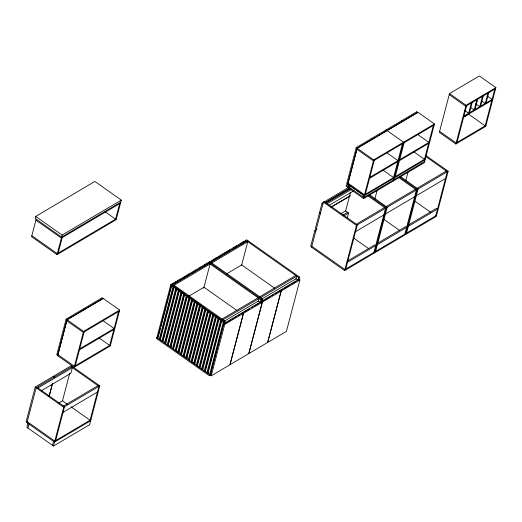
<?xml version="1.0" encoding="UTF-8"?>
<svg xmlns="http://www.w3.org/2000/svg" width="522" height="522" viewBox="0 0 522 522"><rect width="100%" height="100%" fill="white"/><g stroke="black" fill="none" stroke-linecap="round" stroke-linejoin="round"><path stroke-width="0.78" d="M36.175 219.142L31.568 236.694L57.035 254.651L116.178 219.684L121.313 200.096L94.854 181.447L35.711 216.408L35.183 218.444L61.642 237.099L120.784 202.131M57.035 254.651L62.177 235.063L121.313 200.096M58.151 253.131L62.222 237.614M54.079 377.165L53.087 376.466L35.222 387.03L26.1 421.796L27.092 422.494M27.96 423.362L26.922 427.316L53.498 446.049L89.601 424.699L99.787 385.869L72.225 366.437L36.122 387.781L63.684 407.212L99.787 385.869M27.914 428.014L28.951 424.066M66.105 319.105L56.748 354.777L57.74 355.475L67.097 319.803L84.962 309.239L83.97 308.541L66.105 319.105L83.572 331.405L119.675 310.061L103.134 298.401L67.031 319.745L57.616 355.645L74.157 367.305L110.259 345.956L119.675 310.061M49.009 396.479L52.252 384.12M49.199 396.368L52.644 383.233M69.726 373.237L62.49 400.805L67.743 404.504M52.507 445.344L53.544 441.397M53.498 446.049L63.684 407.212M74.157 367.305L83.572 331.405M55.645 440.581L64.532 406.716L36.964 387.285M75.266 365.785L84.153 331.92M119.668 203.645L115.597 219.168L105.15 211.802M118.566 311.575L109.679 345.44L99.095 337.982M173.173 284.503L172.182 283.805L170.766 284.64L156.998 337.134L157.99 337.832M157.611 338.054L171.386 285.56L247.637 240.479M158.199 337.049L160.456 328.429M160.867 326.863L162.512 320.593M162.923 319.027L166.211 306.492M166.622 304.926L168.267 298.656M168.678 297.09L171.764 285.338L170.766 284.64M172.612 284.875L173.023 283.302L174.433 282.474L175.425 283.172M173.036 286.728L159.269 339.222L160.117 338.719L173.885 286.226L173.036 286.728L171.386 285.56M174.87 283.537L175.281 281.971L176.69 281.136L177.682 281.834M160.261 339.92L174.028 287.426L174.877 286.924M177.128 282.206L177.539 280.64L178.948 279.805L179.94 280.503M175.686 288.594L161.911 341.081L162.76 340.585L176.534 288.092L175.686 288.594L174.028 287.426M162.91 341.786L176.677 289.292L177.526 288.79M179.385 280.869L179.796 279.303L181.206 278.467L182.198 279.166M178.328 290.46L164.56 342.947L165.409 342.452L179.177 289.958L178.328 290.46L176.677 289.292M165.552 343.652L179.327 291.159L180.168 290.656M183.894 278.2L184.305 276.634L185.721 275.799L186.713 276.503M180.977 292.327L167.21 344.814L168.051 344.318L181.826 291.824L180.977 292.327L179.327 291.159M186.152 276.869L186.563 275.303L187.972 274.468L188.964 275.166M168.201 345.512L181.969 293.025L182.817 292.522M188.409 275.531L188.82 273.965L190.23 273.13L191.222 273.835M183.627 294.186L169.852 346.68L170.701 346.177L184.468 293.69L183.627 294.186L181.969 293.025M170.844 347.378L184.618 294.891L185.46 294.388M186.269 296.052L172.501 348.546L173.343 348.043L187.117 295.556L186.269 296.052L184.618 294.891M192.925 272.862L193.336 271.296L194.745 270.461L195.737 271.166M173.493 349.244L187.261 296.75L188.109 296.255M195.176 271.531L195.587 269.965L197.003 269.13L197.995 269.828M188.918 297.918L175.144 350.412L175.992 349.91L189.76 297.416L188.918 297.918L187.261 296.75M176.136 351.11L189.91 298.617L190.752 298.121M191.561 299.785L177.793 352.278L178.635 351.776L192.409 299.282L191.561 299.785L189.91 298.617M199.691 268.863L200.102 267.297L201.512 266.461L202.503 267.16M178.785 352.976L192.553 300.483L193.401 299.987M194.21 301.651L180.436 354.144L181.284 353.642L195.052 301.148L194.21 301.651L192.553 300.483M204.206 266.194L204.617 264.628L206.027 263.793L207.019 264.491M181.428 354.843L195.202 302.349L196.05 301.846M206.464 264.863L206.875 263.29L208.285 262.462L209.276 263.16M196.853 303.517L183.085 356.004L183.933 355.508L197.701 303.014L196.853 303.517L195.202 302.349M184.077 356.709L197.845 304.215L198.693 303.713M208.715 263.525L209.126 261.959L210.542 261.124L211.534 261.822M203.71 288.255L210.079 263.969L261.02 299.876L262.71 298.878L211.769 262.971M199.502 305.383L185.728 357.87L186.576 357.374L200.35 304.881L199.502 305.383L197.845 304.215M186.726 358.575L200.494 306.081L201.342 305.579M213.23 260.856L213.642 259.29L215.051 258.455L216.043 259.153M202.144 307.249L188.377 359.736L189.225 359.24L202.993 306.747L202.144 307.249L200.494 306.081M215.488 259.525L215.899 257.959L217.309 257.124L218.3 257.822M189.369 360.434L203.143 307.947L203.985 307.445M204.794 309.109L191.026 361.602L191.868 361.1L205.642 308.613L204.794 309.109L203.143 307.947M192.018 362.301L205.785 309.814L206.634 309.311M220.003 256.857L220.415 255.291L221.824 254.455L222.816 255.154M207.443 310.975L193.669 363.469L194.517 362.966L208.285 310.479L207.443 310.975L205.785 309.814M222.255 255.519L222.666 253.953L224.082 253.118L225.073 253.822M194.66 364.167L208.435 311.68L209.276 311.177M224.512 254.188L224.923 252.622L226.333 251.787L227.324 252.485M210.085 312.841L196.318 365.335L197.159 364.832L210.934 312.345L210.085 312.841L208.435 311.68M226.77 252.85L227.181 251.284L228.59 250.449L229.582 251.154M197.309 366.033L211.077 313.539L211.925 313.043M229.027 251.519L229.439 249.953L230.848 249.118L231.84 249.816M212.735 314.707L198.96 367.201L199.809 366.698L213.576 314.205L212.735 314.707L211.077 313.539M199.952 367.899L213.726 315.405L214.568 314.91M215.377 316.573L201.609 369.067L202.451 368.565L216.225 316.071L215.377 316.573L213.726 315.405M233.536 248.85L233.947 247.284L235.363 246.449L236.355 247.147M202.601 369.765L216.369 317.272L217.217 316.769M235.794 247.513L236.205 245.947L237.614 245.112L238.613 245.816M218.026 318.44L204.252 370.933L205.1 370.431L218.868 317.937L218.026 318.44L216.369 317.272M205.244 371.631L219.018 319.138L219.866 318.635M240.309 244.844L240.72 243.278L242.13 242.449L243.121 243.148M220.669 320.306L206.901 372.793L207.749 372.297L221.517 319.803L220.669 320.306L219.018 319.138M222.509 320.501L221.661 321.004L207.893 373.498L208.741 372.995M242.567 243.513L242.978 241.947L244.387 241.112L245.379 241.81M211.24 373.661L209.544 374.659L156.62 337.356L156.352 338.367L209.283 375.677L223.318 322.172L225.008 321.167L174.067 285.26M244.825 242.182L245.236 240.609L246.645 239.781L299.569 277.084L298.747 280.216M210.392 374.163L224.166 321.669L172.234 285.064M223.703 323.712L210.222 375.122L211.214 375.82L229.876 364.787L243.363 313.376L242.371 312.678L223.703 323.712L224.701 324.416L243.363 313.376M224.395 323.516L225.008 321.167M211.214 375.82L224.701 324.416M241.614 265.183L247.78 241.679L298.721 277.587L299.569 277.084M243.552 313.265L230.065 364.676L248.726 353.642L262.214 302.231L261.222 301.533L242.56 312.567L243.552 313.265L262.214 302.231M258.246 301.488L259.036 298.48L223.024 319.771M260.406 302.225L261.02 299.876M261.248 301.729L261.868 299.38L210.927 263.466M262.096 301.227L262.71 298.878M262.403 302.121L248.916 353.531L267.577 342.491L281.064 291.087L280.073 290.389L261.411 301.422L262.403 302.121L281.064 291.087M281.254 290.976L267.766 342.38L286.428 331.346L299.915 279.942L298.923 279.244L280.262 290.278L281.254 290.976L299.915 279.942M295.948 279.198L296.737 276.184L260.726 297.475M298.108 279.936L298.721 277.587M316.919 229.302L314.851 230.522L310.701 246.325L311.693 247.03M348.285 187.639L322.028 203.162L319.555 212.578L320.547 213.276M345.747 269.052L357.329 224.917L324.247 201.596L323.405 202.099L311.556 247.252L344.637 270.572L436.307 216.369L448.15 171.216L425.658 155.36M348.422 183.953L346.34 185.186L346.073 186.217L363.599 198.575L424.295 162.688L434.461 123.942L417.92 112.282L357.133 148.222L347.717 184.122L364.258 195.776L425.038 159.836M356.206 147.582L346.712 183.764L347.704 184.468L357.198 148.281L371.958 139.55L370.966 138.852L356.206 147.582L373.674 159.882L434.461 123.942M348.324 186.582L348.8 184.762L364.349 195.724L363.599 198.575M349.316 187.281L349.792 185.46M340.814 213.779L345.629 210.927L350.595 192.018M347.45 217.446L348.611 213.028L345.629 210.927M362.881 196.84L363.358 195.026M344.637 270.572L356.48 225.413L448.15 171.216M364.258 195.776L373.674 159.882M365.367 194.262L374.254 160.398M374.861 198.973L377.341 189.519M373.954 252.374L385.53 208.239L367.671 195.646M402.462 143.72L393.575 177.584L382.991 170.126M374.535 252.889L386.378 207.736L368.519 195.15M393.405 180.951L403.571 142.206L386.104 129.9L401.359 120.882L402.351 121.58L387.096 130.604M375.644 251.376L387.226 207.241L369.361 194.647M395.265 176.586L404.152 142.721M405.751 180.716L408.021 172.045M404.837 234.117L416.419 189.975L398.554 177.389M433.345 125.456L424.458 159.321L413.874 151.863M405.418 234.632L417.267 189.479L399.402 176.886M406.534 233.112L418.109 188.977L400.25 176.384M449.507 93.601L439.341 132.353L455.882 144.013L485.734 126.363L495.9 87.611L479.359 75.951L449.507 93.601L466.048 105.261L495.9 87.611M435.726 215.854L447.302 171.712L425.476 156.326M455.882 144.013L466.048 105.261M456.998 142.493L466.629 105.777M471.327 102.997L468.632 113.274L464.665 110.475M469.48 112.772L472.175 102.501M476.873 99.722L474.178 109.992L470.877 107.662M475.027 109.49L477.721 99.219M482.426 96.44L479.731 106.71L475.757 103.911M480.573 106.214L483.268 95.937M487.926 93.19L485.232 103.46L481.258 100.661M486.073 102.958L488.768 92.688M494.784 89.131L485.153 125.848L468.619 114.188M120.517 203.143L61.374 238.11L35.907 220.16M116.445 218.666L57.303 253.633L31.835 235.683M119.407 311.073L83.305 332.423L66.764 320.762M434.193 124.96L373.406 160.893L356.865 149.24M495.632 88.629L465.781 106.279L449.24 94.619M173.226 285.762L248.629 241.177M463.934 116.054L492.089 99.402L487.463 96.139M463.666 117.065L491.828 100.42M463.216 117.378L468.769 114.096M325.095 202.634L349.277 188.338M325.715 202.647L349.792 188.409M326.23 202.999L350.314 188.762M79.709 348.853L114.122 328.508L102.873 320.58M369.811 177.33L398.018 160.652L386.769 152.724M399.708 159.654L428.901 142.389L417.659 134.461M79.442 349.87L113.855 329.526M369.543 178.348L397.751 161.67M399.441 160.665L428.634 143.406M327.229 203.697L351.306 189.46M329.108 205.374L353.877 190.726M330.915 207.149L350.262 195.711M331.548 206.966L350.203 195.933M188.736 296.235L203.971 287.231L237.047 310.544M226.444 273.946L241.673 264.935L274.748 288.255M110.527 344.938L74.424 366.287L57.883 354.627M425.306 158.825L364.519 194.765L347.985 183.105M37.956 387.983L72.369 367.638L70.888 373.282L41.297 390.776M424.562 161.657L363.873 197.544L346.34 185.186M486.002 125.345L456.15 142.995L439.609 131.335M342.804 215.175L347.619 212.33M343.796 215.873L348.611 213.028M356.337 224.219L384.538 207.541M386.234 206.536L415.427 189.277M417.117 188.279L446.31 171.014M58.477 403.173L62.647 400.713M355.547 231.69L383.755 215.012M385.451 214.013L414.644 196.748M416.334 195.75L445.527 178.485M63.54 406.012L97.953 385.667M63.051 412.36L97.464 392.009M222.033 319.072L258.044 297.781M259.734 296.777L295.746 275.486M224.434 321.095L258.364 301.031L260.347 302.427M262.135 298.799L296.065 278.741L298.055 280.138M224.343 323.718L227.109 322.081M228.492 321.265L230.574 320.038M231.957 319.216L233.341 318.4M234.73 317.578L236.805 316.352M238.189 315.529L239.572 314.714M240.962 313.892L243.037 312.665M244.42 311.849L249.268 308.978M251.35 307.752L252.733 306.936M254.116 306.114L258.964 303.249M262.736 301.018L264.119 300.202M265.502 299.38L270.35 296.516M271.74 295.7L273.123 294.878M275.198 293.651L276.582 292.829M277.972 292.013L282.82 289.149M284.203 288.327L289.743 285.051M291.126 284.236L295.974 281.365M347.221 261.176L374.737 244.903L375.729 245.601L347.522 262.279M377.824 243.082L405.627 226.639L406.618 227.344L377.426 244.603M408.706 224.819L436.509 208.382L437.501 209.081L408.308 226.339M90.906 419.734L54.803 441.077L27.235 421.646M436.568 215.351L344.898 269.554L311.823 246.234M90.639 420.745L54.536 442.095L26.968 422.663L36.214 387.729L35.222 387.03M209.283 375.677L210.679 374.848M414.553 200.931L430.435 212.121M383.67 219.194L399.545 230.385M323.405 202.099L356.48 225.413M322.028 203.162L323.02 203.861M320.488 213.498L319.497 212.8L315.353 228.603L316.345 229.308M353.446 237.921L368.662 248.648M314.851 230.522L315.843 231.226M245.236 240.609L246.227 241.314M242.978 241.947L243.97 242.645M240.72 243.278L241.712 243.983M240.864 244.479L239.872 243.781L238.463 244.616L239.454 245.314M236.205 245.947L237.197 246.645M233.947 247.284L234.946 247.983M234.097 248.485L233.106 247.78L231.696 248.616L232.688 249.314M229.439 249.953L230.43 250.651M227.181 251.284L228.173 251.982M224.923 252.622L225.915 253.32M222.666 253.953L223.657 254.651M220.415 255.291L221.406 255.989M220.558 256.485L219.566 255.787L218.157 256.622L219.149 257.32M215.899 257.959L216.891 258.658M213.642 259.29L214.633 259.989M213.785 260.491L212.793 259.793L211.384 260.622L212.376 261.326M209.126 261.959L210.125 262.657M206.875 263.29L207.867 263.995M204.617 264.628L205.609 265.326M204.761 265.828L203.769 265.13L202.36 265.959L203.352 266.664M200.102 267.297L201.094 267.995M200.252 268.497L199.254 267.793L197.845 268.628L198.836 269.326M195.587 269.965L196.585 270.664M193.336 271.296L194.328 271.995M193.479 272.497L192.487 271.799L191.078 272.634L192.07 273.332M188.82 273.965L189.812 274.663M186.563 275.303L187.555 276.001M184.305 276.634L185.297 277.332M184.455 277.834L183.463 277.136L182.054 277.972L183.046 278.67M179.796 279.303L180.788 280.001M177.539 280.64L178.531 281.338M175.281 281.971L176.273 282.67M173.023 283.302L174.015 284.007M221.661 321.004L223.318 322.172M35.711 216.408L62.177 235.063M164.743 341.982L166.068 342.915M170.035 345.714L171.36 346.647M175.327 349.446L176.651 350.379M177.976 351.313L179.3 352.246M180.625 353.172L181.943 354.105M183.268 355.038L184.592 355.971M185.917 356.904L187.235 357.838M188.559 358.771L189.884 359.704M193.851 362.503L195.176 363.436M201.792 368.095L203.117 369.028M207.084 371.827L208.408 372.76M72.127 366.49L71.136 365.791L53.27 376.355L54.268 377.054M71.377 366.933L98.945 386.365L90.058 420.23L71.025 406.814M102.018 297.866L84.159 308.43L85.151 309.128L103.017 298.571L102.018 297.866M385.915 130.011L371.155 138.741L372.147 139.439L386.906 130.715L385.915 130.011M416.804 111.754L401.548 120.771L402.54 121.469L417.796 112.452L416.804 111.754"/></g></svg>
